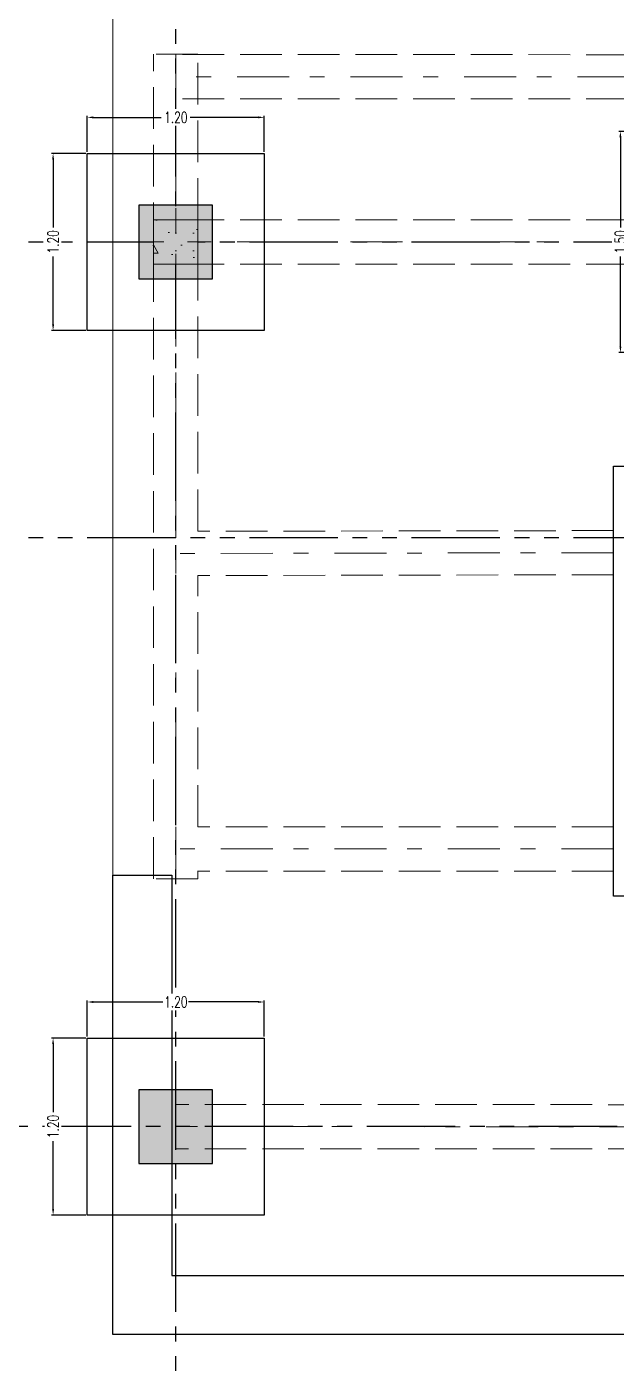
# Model space of a CAD drawing. Header units: metres. Extents: x -6.1 to 26.1, y -10.1 to 14.1.
# Drawn here: x -1.01 to 2.99, y -1.65 to 7.46 of the extents above; entities that cross this region are included whole.
import ezdxf

# ---------------------------------------------------------------- set-up
doc = ezdxf.new("R2010")
doc.units = ezdxf.units.M
doc.header["$MEASUREMENT"] = 0
for name, pattern in [('Xref_Arq. PB$0$Línea Oculta', [0.391222, 0.282222, -0.109]), ('Xref_Arq. PB$0$Punto & Raya', [0.670278, 0.352778, -0.176389, 0, -0.141111]), ('Xref_Arq. PB$0$Wipeout_Contour', [1, 0, -1]), ('Xref_Cimentación$0$Xr-Muroscontencion$0$HIDDEN', [0.375, 0.25, -0.125]), ('Xref_Ejes$0$ACAD_ISO05W100', [33, 24, -3, 0, -3, 0, -3])]:
    doc.linetypes.add(name, pattern=pattern)
for name, color, linetype in [('Xref_Arq. PB$0$Estructura - Forjados', 7, 'Continuous'), ('Xref_Arq. PB$0$Estructura - Vigas y Pilares', 7, 'Continuous'), ('Xref_Cimentación$0$00-ZA', 2, 'Continuous'), ('Xref_Cimentación$0$Cerramiento', 11, 'Continuous'), ('Xref_Cimentación$0$Xref_Pedestales$0$COLUM. PB', 140, 'Continuous'), ('Xref_Ejes$0$00-EJES', 1, 'Xref_Ejes$0$ACAD_ISO05W100')]:
    doc.layers.add(name, color=color, linetype=linetype)
for name, color, linetype, lineweight in [('Xref_Arq. PB$0$Estructura - Forjados_Pluma_Nº__1', 7, 'Continuous', 13), ('Xref_Arq. PB$0$Estructura - Vigas y Pilares_Pluma_Nº__20', 1, 'Continuous', 0), ('Xref_Arq. PB$0$Estructura - Vigas y Pilares_Pluma_Nº__28', 7, 'Continuous', 18)]:
    doc.layers.add(name, color=color, linetype=linetype, lineweight=lineweight)
for name, color, linetype, lineweight, true_color in [('Xref_Arq. PB$0$Estructura - Vigas y Pilares_Pluma_Nº__170', 7, 'Continuous', 13, 0x9f9f00), ('Xref_Arq. PB$0$Estructura - Vigas y Pilares_Pluma_Nº__69', 7, 'Continuous', 13, 0x6a6a6a), ('Xref_Arq. PB$0$Estructura - Vigas y Pilares_Pluma_Nº__90', 7, 'Continuous', 13, 0x6a6a6a)]:
    doc.layers.add(name, color=color, linetype=linetype, lineweight=lineweight, true_color=true_color)
doc.styles.add('Xref_Cimentación$0$Xr-Muroscontencion$0$Romans', font='romans.shx', dxfattribs={"width": 0.7})
doc.dimstyles.new('Xref_Cimentación$0$Xr-Muroscontencion$0$D20', dxfattribs={"dimtxt": 0.05, "dimasz": 0.04, "dimexe": 0.01, "dimexo": 0.01, "dimgap": 0.01, "dimtad": 0, "dimdec": 3, "dimzin": 1, "dimdsep": 46, "dimtxsty": 'Xref_Cimentación$0$Xr-Muroscontencion$0$Romans', "dimcen": 2.5, "dimclrd": 1, "dimclre": 8, "dimclrt": 7, "dimadec": 0, "dimazin": 0, "dimtfac": 1, "dimtdec": 3, "dimtmove": 1, "dimatfit": 1, "dimfxl": 1, "dimtfill": 1, "dimarcsym": 0})

# ---------------------------------------------------------------- blocks, each defined once
blk = doc.blocks.new('Xref_Ejes')
at = {"layer": 'Xref_Ejes$0$00-EJES', "ltscale": 0.025}
for p, q in [((0, -8.9568), (0, 12.9873)), ((-4.9997, 6), (24.997, 6)), ((-5, 3.9958), (24.9967, 3.9958)), ((24.9967, 0), (-5, 0))]:
    blk.add_line(p, q, dxfattribs=at)
blk = doc.blocks.new('Xref_Arq. PB$0$Forjado_2', base_point=(-11.0804, 18.5154))
at = {"layer": 'Xref_Arq. PB$0$Estructura - Forjados_Pluma_Nº__1', "linetype": 'Continuous', "flags": 128}
blk.add_lwpolyline([(-11.0804, 18.5154), (10.7361, 18.5154), (10.7514, 7.6041), (-11.0804, 7.6041)], close=True, dxfattribs=at)
blk = doc.blocks.new('Xref_Arq. PB$0$Pilar_1', base_point=(-10.6546, 15.0139))
at = {"color": 254, "linetype": 'Xref_Arq. PB$0$Wipeout_Contour', "lineweight": 0, "ltscale": 73.68612}
blk.add_wipeout([(-10.5046, 15.1639), (-10.8046, 15.1639), (-10.8046, 14.8639), (-10.5046, 14.8639)], dxfattribs=at).dxf.layer = 'Xref_Arq. PB$0$Estructura - Vigas y Pilares'
at = {"layer": 'Xref_Arq. PB$0$Estructura - Vigas y Pilares_Pluma_Nº__170', "linetype": 'Continuous'}
h = blk.add_hatch(dxfattribs=at)
h.set_pattern_fill('HORMIGÓN_ARMADO', color=256, style=0, pattern_type=2)
h.set_pattern_definition([(0, (0, 0), (0, 0.623538), [0.06, -0.3]), (0, (0.18, 0.3118), (0, 0.623538), [0.06, -0.3]), (60, (0, 0), (-0.54, 0.31177), [0.06, -0.3]), (60, (0.36, 0), (-0.54, 0.31177), [0.06, -0.3]), (120, (0.06, 0), (0.54, 0.31177), [0.06, -0.3]), (120, (0.42, 0), (0.54, 0.31177), [0.06, -0.3]), (0, (0, 0.06), (0, 0.12), [0, -0.12, 0, -0.18]), (45, (0.06, 0.06), (-0.0848528, 0.0848528), [0, -0.09, 0, -0.15])])
h.paths.add_polyline_path([(-10.5046, 15.1639), (-10.8046, 15.1639), (-10.8046, 14.8639), (-10.5046, 14.8639)])
at = {"layer": 'Xref_Arq. PB$0$Estructura - Vigas y Pilares_Pluma_Nº__20', "linetype": 'Continuous'}
for p, q in [((-10.6546, 15.0939), (-10.6546, 15.2439)), ((-10.7346, 15.0139), (-10.8846, 15.0139)), ((-10.5746, 15.0139), (-10.4246, 15.0139)), ((-10.6546, 14.9339), (-10.6546, 14.7839))]:
    blk.add_line(p, q, dxfattribs=at)
at = {"layer": 'Xref_Arq. PB$0$Estructura - Vigas y Pilares_Pluma_Nº__28', "linetype": 'Continuous'}
for p, q in [((-10.5046, 15.1639), (-10.8046, 15.1639)), ((-10.8046, 15.1639), (-10.8046, 14.8639)), ((-10.5046, 14.8639), (-10.5046, 15.1639)), ((-10.8046, 14.8639), (-10.5046, 14.8639))]:
    blk.add_line(p, q, dxfattribs=at)
blk = doc.blocks.new('Xref_Arq. PB$0$Viga_1', base_point=(-6.6546, 9.0119))
at = {"layer": 'Xref_Arq. PB$0$Estructura - Vigas y Pilares_Pluma_Nº__69', "linetype": 'Xref_Arq. PB$0$Punto & Raya'}
blk.add_line((-6.6546, 9.0119), (-10.6546, 9.0139), dxfattribs=at)
at = {"layer": 'Xref_Arq. PB$0$Estructura - Vigas y Pilares_Pluma_Nº__90', "linetype": 'Xref_Arq. PB$0$Línea Oculta'}
for p, q in [((-10.6545, 9.1639), (-10.6547, 8.8639)), ((-6.6545, 9.1619), (-10.6545, 9.1639)), ((-6.6545, 9.1619), (-6.6547, 8.8619)), ((-6.6547, 8.8619), (-10.6547, 8.8639))]:
    blk.add_line(p, q, dxfattribs=at)
blk = doc.blocks.new('Xref_Arq. PB$0$Viga_2', base_point=(-7.6847, 10.8973))
at = {"layer": 'Xref_Arq. PB$0$Estructura - Vigas y Pilares_Pluma_Nº__69', "linetype": 'Xref_Arq. PB$0$Punto & Raya'}
blk.add_line((-7.6847, 10.8973), (-10.6546, 10.8973), dxfattribs=at)
at = {"layer": 'Xref_Arq. PB$0$Estructura - Vigas y Pilares_Pluma_Nº__90', "linetype": 'Xref_Arq. PB$0$Línea Oculta'}
for p, q in [((-7.6847, 11.0473), (-10.5046, 11.0473)), ((-7.6847, 10.7473), (-10.5046, 10.7473))]:
    blk.add_line(p, q, dxfattribs=at)
blk = doc.blocks.new('Xref_Arq. PB$0$Viga_3', base_point=(-7.6847, 12.9062))
at = {"layer": 'Xref_Arq. PB$0$Estructura - Vigas y Pilares_Pluma_Nº__69', "linetype": 'Xref_Arq. PB$0$Punto & Raya'}
blk.add_line((-7.6847, 12.9062), (-10.6546, 12.9012), dxfattribs=at)
at = {"layer": 'Xref_Arq. PB$0$Estructura - Vigas y Pilares_Pluma_Nº__90', "linetype": 'Xref_Arq. PB$0$Línea Oculta'}
for p, q in [((-7.6849, 13.0562), (-10.5046, 13.0515)), ((-7.6844, 12.7562), (-10.5046, 12.7515))]:
    blk.add_line(p, q, dxfattribs=at)
blk = doc.blocks.new('Xref_Arq. PB$0$Viga_4', base_point=(-6.8046, 15.0134))
at = {"layer": 'Xref_Arq. PB$0$Estructura - Vigas y Pilares_Pluma_Nº__69', "linetype": 'Xref_Arq. PB$0$Punto & Raya'}
blk.add_line((-6.8046, 15.0134), (-10.6546, 15.0139), dxfattribs=at)
at = {"layer": 'Xref_Arq. PB$0$Estructura - Vigas y Pilares_Pluma_Nº__90', "linetype": 'Xref_Arq. PB$0$Línea Oculta'}
for p, q in [((-6.8046, 15.1634), (-10.5046, 15.1639)), ((-6.8046, 14.8634), (-10.5046, 14.8639))]:
    blk.add_line(p, q, dxfattribs=at)
blk = doc.blocks.new('Xref_Arq. PB$0$Viga_5', base_point=(-10.6546, 10.695))
at = {"layer": 'Xref_Arq. PB$0$Estructura - Vigas y Pilares_Pluma_Nº__69', "linetype": 'Xref_Arq. PB$0$Punto & Raya'}
blk.add_line((-10.6546, 10.695), (-10.6546, 16.2873), dxfattribs=at)
at = {"layer": 'Xref_Arq. PB$0$Estructura - Vigas y Pilares_Pluma_Nº__90', "linetype": 'Xref_Arq. PB$0$Línea Oculta'}
for p, q in [((-10.5046, 16.2873), (-10.8046, 16.2873)), ((-10.8046, 10.695), (-10.8046, 16.2873)), ((-10.5046, 15.1639), (-10.5046, 16.2873)), ((-10.5046, 13.0515), (-10.5046, 14.8639)), ((-10.5046, 11.0473), (-10.5046, 12.7515)), ((-10.5046, 10.695), (-10.8046, 10.695)), ((-10.5046, 10.695), (-10.5046, 10.7473))]:
    blk.add_line(p, q, dxfattribs=at)
blk = doc.blocks.new('Xref_Arq. PB$0$Viga_15', base_point=(-6.8046, 15.0134))
at = {"layer": 'Xref_Arq. PB$0$Estructura - Vigas y Pilares_Pluma_Nº__69', "linetype": 'Xref_Arq. PB$0$Punto & Raya'}
blk.add_line((-6.8046, 15.0134), (-10.6546, 15.0139), dxfattribs=at)
at = {"layer": 'Xref_Arq. PB$0$Estructura - Vigas y Pilares_Pluma_Nº__90', "linetype": 'Xref_Arq. PB$0$Línea Oculta'}
for p, q in [((-6.8046, 15.1634), (-10.5046, 15.1639)), ((-6.8046, 14.8634), (-10.5046, 14.8639))]:
    blk.add_line(p, q, dxfattribs=at)
blk = doc.blocks.new('Xref_Arq. PB$0$Viga_16', base_point=(-7.6847, 12.9062))
at = {"layer": 'Xref_Arq. PB$0$Estructura - Vigas y Pilares_Pluma_Nº__69', "linetype": 'Xref_Arq. PB$0$Punto & Raya'}
blk.add_line((-7.6847, 12.9062), (-10.6546, 12.9012), dxfattribs=at)
at = {"layer": 'Xref_Arq. PB$0$Estructura - Vigas y Pilares_Pluma_Nº__90', "linetype": 'Xref_Arq. PB$0$Línea Oculta'}
for p, q in [((-7.6849, 13.0562), (-10.5046, 13.0515)), ((-7.6844, 12.7562), (-10.5046, 12.7515))]:
    blk.add_line(p, q, dxfattribs=at)
blk = doc.blocks.new('Xref_Arq. PB$0$Viga_17', base_point=(-7.6847, 10.8973))
at = {"layer": 'Xref_Arq. PB$0$Estructura - Vigas y Pilares_Pluma_Nº__69', "linetype": 'Xref_Arq. PB$0$Punto & Raya'}
blk.add_line((-7.6847, 10.8973), (-10.6546, 10.8973), dxfattribs=at)
at = {"layer": 'Xref_Arq. PB$0$Estructura - Vigas y Pilares_Pluma_Nº__90', "linetype": 'Xref_Arq. PB$0$Línea Oculta'}
for p, q in [((-7.6847, 11.0473), (-10.5046, 11.0473)), ((-7.6847, 10.7473), (-10.5046, 10.7473))]:
    blk.add_line(p, q, dxfattribs=at)
blk = doc.blocks.new('Xref_Arq. PB$0$Viga_18', base_point=(-6.8046, 16.134))
at = {"layer": 'Xref_Arq. PB$0$Estructura - Vigas y Pilares_Pluma_Nº__69', "linetype": 'Xref_Arq. PB$0$Punto & Raya'}
blk.add_line((-6.8046, 16.134), (-10.6546, 16.1345), dxfattribs=at)
at = {"layer": 'Xref_Arq. PB$0$Estructura - Vigas y Pilares_Pluma_Nº__90', "linetype": 'Xref_Arq. PB$0$Línea Oculta'}
for p, q in [((-6.8046, 16.284), (-10.6546, 16.2845)), ((-10.6546, 16.2845), (-10.6546, 15.9845)), ((-6.8046, 16.284), (-6.8046, 15.984)), ((-6.8046, 15.984), (-10.6546, 15.9845))]:
    blk.add_line(p, q, dxfattribs=at)
blk = doc.blocks.new('Xref_Arq. PB')
for points in [[(2.9699, 4.4794), (4.1437, 4.4794), (4.1437, 1.5623), (2.9699, 1.5623), (2.9699, 4.4794)], [(-0.4258, 1.7043), (-0.0258, 1.7043), (-0.0258, -1.0098), (21.006, -1.0098), (21.0148, 3.5281), (21.3991, 3.5263), (21.406, -1.4098), (-0.4258, -1.4098), (-0.4258, 1.7043)]]:
    blk.add_lwpolyline(points)
at = {"layer": 'Xref_Arq. PB$0$Estructura - Forjados', "linetype": 'Continuous'}
blk.add_blockref('Xref_Arq. PB$0$Forjado_2', (-0.4258, 9.5015), dxfattribs=at)
at = {"layer": 'Xref_Arq. PB$0$Estructura - Vigas y Pilares', "color": 251, "lineweight": 13, "true_color": 0x6a6a6a}
for name, p in [('Xref_Arq. PB$0$Viga_18', (3.85, 7.12)), ('Xref_Arq. PB$0$Viga_3', (2.9699, 3.8923)), ('Xref_Arq. PB$0$Viga_16', (2.9699, 3.8923)), ('Xref_Arq. PB$0$Viga_2', (2.9699, 1.8833)), ('Xref_Arq. PB$0$Viga_17', (2.9699, 1.8833)), ('Xref_Arq. PB$0$Viga_1', (4, -0.0021))]:
    blk.add_blockref(name, p, dxfattribs=at)
at = {"layer": 'Xref_Arq. PB$0$Estructura - Vigas y Pilares'}
blk.add_blockref('Xref_Arq. PB$0$Pilar_1', (0, 6), dxfattribs=at)
at = {"layer": 'Xref_Arq. PB$0$Estructura - Vigas y Pilares', "color": 251, "lineweight": 13, "true_color": 0x6a6a6a}
for name, p in [('Xref_Arq. PB$0$Viga_5', (0, 1.6811)), ('Xref_Arq. PB$0$Viga_4', (3.85, 5.9995)), ('Xref_Arq. PB$0$Viga_15', (3.85, 5.9995))]:
    blk.add_blockref(name, p, dxfattribs=at)
blk = doc.blocks.new('*U325')
at = {"ltscale": 0.025, "true_color": 0x636466}
h = blk.add_hatch(color=251, dxfattribs=at)
h.dxf.hatch_style = 1
h.paths.add_polyline_path([(-0.275, -0.075), (0.225, -0.075), (0.225, 0.425), (-0.275, 0.425)])
at = {"color": 251, "linetype": 'ByBlock', "ltscale": 0.025, "true_color": 0x636466}
blk.add_lwpolyline([(-0.275, -0.075), (0.225, -0.075), (0.225, 0.425), (-0.275, 0.425)], close=True, dxfattribs=at)
blk = doc.blocks.new('Xref_Cimentación$0$Xref_Pedestales')
at = {"layer": 'Xref_Cimentación$0$Xref_Pedestales$0$COLUM. PB', "ltscale": 0.025}
for p in [(0.025, 5.825), (0.025, -0.175)]:
    blk.add_blockref('*U325', p, dxfattribs=at)
blk = doc.blocks.new('*D322')
at = {"layer": 'Xref_Cimentación$0$00-ZA', "color": 8, "linetype": 'Xref_Cimentación$0$Xr-Muroscontencion$0$HIDDEN', "lineweight": -2, "transparency": 16777216}
for p, q in [((3.24, 6.75), (3.0077, 6.75)), ((3.24, 5.25), (3.0077, 5.25)), ((3.4, 0.61), (3.4, 0.8548)), ((4.6, 0.61), (4.6, 0.8548))]:
    blk.add_line(p, q, dxfattribs=at)
at = {"layer": 'Xref_Cimentación$0$00-ZA', "color": 1, "lineweight": -2, "transparency": 16777216}
for p, q in [((3.0177, 6.71), (3.0177, 6.0863)), ((3.0177, 5.29), (3.0177, 5.9138)), ((3.44, 0.8448), (3.9137, 0.8448)), ((4.56, 0.8448), (4.0862, 0.8448))]:
    blk.add_line(p, q, dxfattribs=at)
at = {"layer": 'Xref_Cimentación$0$00-ZA', "color": 1, "transparency": 16777216}
for points in [[(3.0111, 6.71), (3.0244, 6.71), (3.0177, 6.75)], [(3.0111, 5.29), (3.0244, 5.29), (3.0177, 5.25)], [(3.44, 0.8514), (3.44, 0.8381), (3.4, 0.8448)], [(4.56, 0.8514), (4.56, 0.8381), (4.6, 0.8448)]]:
    blk.add_solid(points, dxfattribs=at)
at = {"layer": 'Xref_Cimentación$0$00-ZA', "color": 7, "transparency": 16777216, "insert": (3.0177, 6), "char_height": 0.075, "attachment_point": 5, "rotation": 90, "style": 'Xref_Cimentación$0$Xr-Muroscontencion$0$Romans', "bg_fill": 3, "box_fill_scale": 1.25, "bg_fill_color": 256, "bg_fill_true_color": 13158600, "bg_fill_transparency": 0}
blk.add_mtext('1.50', dxfattribs=at)
at = {"layer": 'Xref_Cimentación$0$00-ZA', "color": 7, "transparency": 16777216, "insert": (4, 0.8448), "char_height": 0.075, "attachment_point": 5, "style": 'Xref_Cimentación$0$Xr-Muroscontencion$0$Romans', "bg_fill": 3, "box_fill_scale": 1.1, "bg_fill_color": 256, "bg_fill_true_color": 13158600, "bg_fill_transparency": 0}
blk.add_mtext('1.20', dxfattribs=at)
blk = doc.blocks.new('*D323')
at = {"layer": 'Xref_Cimentación$0$00-ZA', "color": 8, "linetype": 'Xref_Cimentación$0$Xr-Muroscontencion$0$HIDDEN', "lineweight": -2, "transparency": 16777216}
for p, q in [((3.25, 6.76), (3.25, 7.0048)), ((4.75, 6.76), (4.75, 7.0048)), ((-0.61, 6.6), (-0.8423, 6.6)), ((-0.61, 5.4), (-0.8423, 5.4))]:
    blk.add_line(p, q, dxfattribs=at)
at = {"layer": 'Xref_Cimentación$0$00-ZA', "color": 1, "lineweight": -2, "transparency": 16777216}
for p, q in [((3.29, 6.9948), (3.9137, 6.9948)), ((4.71, 6.9948), (4.0862, 6.9948)), ((-0.8323, 6.56), (-0.8323, 6.0863)), ((-0.8323, 5.44), (-0.8323, 5.9138))]:
    blk.add_line(p, q, dxfattribs=at)
at = {"layer": 'Xref_Cimentación$0$00-ZA', "color": 1, "transparency": 16777216}
for points in [[(3.29, 7.0015), (3.29, 6.9881), (3.25, 6.9948)], [(4.71, 7.0015), (4.71, 6.9881), (4.75, 6.9948)], [(-0.8389, 6.56), (-0.8256, 6.56), (-0.8323, 6.6)], [(-0.8389, 5.44), (-0.8256, 5.44), (-0.8323, 5.4)]]:
    blk.add_solid(points, dxfattribs=at)
at = {"layer": 'Xref_Cimentación$0$00-ZA', "color": 7, "transparency": 16777216, "insert": (4, 6.9948), "char_height": 0.075, "attachment_point": 5, "style": 'Xref_Cimentación$0$Xr-Muroscontencion$0$Romans', "bg_fill": 3, "box_fill_scale": 1.25, "bg_fill_color": 256, "bg_fill_true_color": 13158600, "bg_fill_transparency": 0}
blk.add_mtext('1.50', dxfattribs=at)
at = {"layer": 'Xref_Cimentación$0$00-ZA', "color": 7, "transparency": 16777216, "insert": (-0.8323, 6), "char_height": 0.075, "attachment_point": 5, "rotation": 90, "style": 'Xref_Cimentación$0$Xr-Muroscontencion$0$Romans', "bg_fill": 3, "box_fill_scale": 1.1, "bg_fill_color": 256, "bg_fill_true_color": 13158600, "bg_fill_transparency": 0}
blk.add_mtext('1.20', dxfattribs=at)
blk = doc.blocks.new('*D324')
at = {"layer": 'Xref_Cimentación$0$00-ZA', "color": 8, "linetype": 'Xref_Cimentación$0$Xr-Muroscontencion$0$HIDDEN', "lineweight": -2, "transparency": 16777216}
for p, q in [((-0.6, 6.61), (-0.6, 6.8548)), ((0.6, 6.61), (0.6, 6.8548)), ((-0.61, 0.6), (-0.8423, 0.6)), ((-0.61, -0.6), (-0.8423, -0.6))]:
    blk.add_line(p, q, dxfattribs=at)
at = {"layer": 'Xref_Cimentación$0$00-ZA', "color": 1, "lineweight": -2, "transparency": 16777216}
for p, q in [((-0.56, 6.8448), (-0.0863, 6.8448)), ((0.56, 6.8448), (0.0862, 6.8448)), ((-0.8323, 0.56), (-0.8323, 0.0862)), ((-0.8323, -0.56), (-0.8323, -0.0863))]:
    blk.add_line(p, q, dxfattribs=at)
at = {"layer": 'Xref_Cimentación$0$00-ZA', "color": 1, "transparency": 16777216}
for points in [[(-0.56, 6.8515), (-0.56, 6.8381), (-0.6, 6.8448)], [(0.56, 6.8515), (0.56, 6.8381), (0.6, 6.8448)], [(-0.8389, 0.56), (-0.8256, 0.56), (-0.8323, 0.6)], [(-0.8389, -0.56), (-0.8256, -0.56), (-0.8323, -0.6)]]:
    blk.add_solid(points, dxfattribs=at)
at = {"layer": 'Xref_Cimentación$0$00-ZA', "color": 7, "transparency": 16777216, "insert": (0, 6.8448), "char_height": 0.075, "attachment_point": 5, "style": 'Xref_Cimentación$0$Xr-Muroscontencion$0$Romans', "bg_fill": 3, "box_fill_scale": 1.1, "bg_fill_color": 256, "bg_fill_true_color": 13158600, "bg_fill_transparency": 0}
blk.add_mtext('1.20', dxfattribs=at)
at = {"layer": 'Xref_Cimentación$0$00-ZA', "color": 7, "transparency": 16777216, "insert": (-0.8323, 0), "char_height": 0.075, "attachment_point": 5, "rotation": 90, "style": 'Xref_Cimentación$0$Xr-Muroscontencion$0$Romans', "bg_fill": 3, "box_fill_scale": 1.25, "bg_fill_color": 256, "bg_fill_true_color": 13158600, "bg_fill_transparency": 0}
blk.add_mtext('1.20', dxfattribs=at)
blk = doc.blocks.new('*D305')
at = {"layer": 'Xref_Cimentación$0$00-ZA', "color": 8, "linetype": 'Xref_Cimentación$0$Xr-Muroscontencion$0$HIDDEN', "lineweight": -2, "transparency": 16777216}
for p, q in [((-0.6, 0.61), (-0.6, 0.8548)), ((0.6, 0.61), (0.6, 0.8548))]:
    blk.add_line(p, q, dxfattribs=at)
at = {"layer": 'Xref_Cimentación$0$00-ZA', "color": 1, "lineweight": -2, "transparency": 16777216}
for p, q in [((-0.56, 0.8448), (-0.0863, 0.8448)), ((0.56, 0.8448), (0.0862, 0.8448))]:
    blk.add_line(p, q, dxfattribs=at)
at = {"layer": 'Xref_Cimentación$0$00-ZA', "color": 1, "transparency": 16777216}
for points in [[(-0.56, 0.8514), (-0.56, 0.8381), (-0.6, 0.8448)], [(0.56, 0.8514), (0.56, 0.8381), (0.6, 0.8448)]]:
    blk.add_solid(points, dxfattribs=at)
at = {"layer": 'Xref_Cimentación$0$00-ZA', "color": 7, "transparency": 16777216, "insert": (0, 0.8448), "char_height": 0.075, "attachment_point": 5, "style": 'Xref_Cimentación$0$Xr-Muroscontencion$0$Romans', "bg_fill": 3, "box_fill_scale": 1.25, "bg_fill_color": 256, "bg_fill_true_color": 13158600, "bg_fill_transparency": 0}
blk.add_mtext('1.20', dxfattribs=at)
blk = doc.blocks.new('*D333')
at = {"layer": 'Xref_Cimentación$0$00-ZA', "color": 8, "linetype": 'Xref_Cimentación$0$Xr-Muroscontencion$0$HIDDEN', "lineweight": -2, "transparency": 16777216}
for p, q in [((15.25, 9.7684), (15.25, 10.0132)), ((16.75, 9.7684), (16.75, 10.0132)), ((-0.61, 6.6), (-0.8423, 6.6)), ((-0.61, 5.4), (-0.8423, 5.4))]:
    blk.add_line(p, q, dxfattribs=at)
at = {"layer": 'Xref_Cimentación$0$00-ZA', "color": 1, "lineweight": -2, "transparency": 16777216}
for p, q in [((15.29, 10.0032), (15.9138, 10.0032)), ((16.71, 10.0032), (16.0862, 10.0032)), ((-0.8323, 6.56), (-0.8323, 6.0863)), ((-0.8323, 5.44), (-0.8323, 5.9138))]:
    blk.add_line(p, q, dxfattribs=at)
at = {"layer": 'Xref_Cimentación$0$00-ZA', "color": 1, "transparency": 16777216}
for points in [[(15.29, 10.0098), (15.29, 9.9965), (15.25, 10.0032)], [(16.71, 10.0098), (16.71, 9.9965), (16.75, 10.0032)], [(-0.8389, 6.56), (-0.8256, 6.56), (-0.8323, 6.6)], [(-0.8389, 5.44), (-0.8256, 5.44), (-0.8323, 5.4)]]:
    blk.add_solid(points, dxfattribs=at)
at = {"layer": 'Xref_Cimentación$0$00-ZA', "color": 7, "transparency": 16777216, "insert": (16, 10.0032), "char_height": 0.075, "attachment_point": 5, "style": 'Xref_Cimentación$0$Xr-Muroscontencion$0$Romans', "bg_fill": 3, "box_fill_scale": 1.1, "bg_fill_color": 256, "bg_fill_true_color": 13158600, "bg_fill_transparency": 0}
blk.add_mtext('1.50', dxfattribs=at)
at = {"layer": 'Xref_Cimentación$0$00-ZA', "color": 7, "transparency": 16777216, "insert": (-0.8323, 6), "char_height": 0.075, "attachment_point": 5, "rotation": 90, "style": 'Xref_Cimentación$0$Xr-Muroscontencion$0$Romans', "bg_fill": 3, "box_fill_scale": 1.25, "bg_fill_color": 256, "bg_fill_true_color": 13158600, "bg_fill_transparency": 0}
blk.add_mtext('1.20', dxfattribs=at)
blk = doc.blocks.new('*D334')
at = {"layer": 'Xref_Cimentación$0$00-ZA', "color": 8, "linetype": 'Xref_Cimentación$0$Xr-Muroscontencion$0$HIDDEN', "lineweight": -2, "transparency": 16777216}
for p, q in [((19.2367, 9.7584), (19.0044, 9.7584)), ((19.2367, 8.2584), (19.0044, 8.2584)), ((-0.6, 6.61), (-0.6, 6.8548)), ((0.6, 6.61), (0.6, 6.8548))]:
    blk.add_line(p, q, dxfattribs=at)
at = {"layer": 'Xref_Cimentación$0$00-ZA', "color": 1, "lineweight": -2, "transparency": 16777216}
for p, q in [((19.0144, 9.7184), (19.0144, 9.0946)), ((19.0144, 8.2984), (19.0144, 8.9221)), ((-0.56, 6.8448), (-0.0863, 6.8448)), ((0.56, 6.8448), (0.0862, 6.8448))]:
    blk.add_line(p, q, dxfattribs=at)
at = {"layer": 'Xref_Cimentación$0$00-ZA', "color": 1, "transparency": 16777216}
for points in [[(19.0078, 9.7184), (19.0211, 9.7184), (19.0144, 9.7584)], [(19.0078, 8.2984), (19.0211, 8.2984), (19.0144, 8.2584)], [(-0.56, 6.8515), (-0.56, 6.8381), (-0.6, 6.8448)], [(0.56, 6.8515), (0.56, 6.8381), (0.6, 6.8448)]]:
    blk.add_solid(points, dxfattribs=at)
at = {"layer": 'Xref_Cimentación$0$00-ZA', "color": 7, "transparency": 16777216, "insert": (19.0144, 9.0084), "char_height": 0.075, "attachment_point": 5, "rotation": 90, "style": 'Xref_Cimentación$0$Xr-Muroscontencion$0$Romans', "bg_fill": 3, "box_fill_scale": 1.1, "bg_fill_color": 256, "bg_fill_true_color": 13158600, "bg_fill_transparency": 0}
blk.add_mtext('1.50', dxfattribs=at)
at = {"layer": 'Xref_Cimentación$0$00-ZA', "color": 7, "transparency": 16777216, "insert": (0, 6.8448), "char_height": 0.075, "attachment_point": 5, "style": 'Xref_Cimentación$0$Xr-Muroscontencion$0$Romans', "bg_fill": 3, "box_fill_scale": 1.25, "bg_fill_color": 256, "bg_fill_true_color": 13158600, "bg_fill_transparency": 0}
blk.add_mtext('1.20', dxfattribs=at)
blk = doc.blocks.new('*D318')
at = {"layer": 'Xref_Cimentación$0$00-ZA', "color": 8, "linetype": 'Xref_Cimentación$0$Xr-Muroscontencion$0$HIDDEN', "lineweight": -2, "transparency": 16777216}
for p, q in [((19.2367, 9.7584), (19.0044, 9.7584)), ((19.2367, 8.2584), (19.0044, 8.2584)), ((3.24, 6.75), (3.0077, 6.75)), ((3.24, 5.25), (3.0077, 5.25))]:
    blk.add_line(p, q, dxfattribs=at)
at = {"layer": 'Xref_Cimentación$0$00-ZA', "color": 1, "lineweight": -2, "transparency": 16777216}
for p, q in [((19.0144, 9.7184), (19.0144, 9.0946)), ((19.0144, 8.2984), (19.0144, 8.9221)), ((3.0177, 6.71), (3.0177, 6.0863)), ((3.0177, 5.29), (3.0177, 5.9138))]:
    blk.add_line(p, q, dxfattribs=at)
at = {"layer": 'Xref_Cimentación$0$00-ZA', "color": 1, "transparency": 16777216}
for points in [[(19.0078, 9.7184), (19.0211, 9.7184), (19.0144, 9.7584)], [(19.0078, 8.2984), (19.0211, 8.2984), (19.0144, 8.2584)], [(3.0111, 6.71), (3.0244, 6.71), (3.0177, 6.75)], [(3.0111, 5.29), (3.0244, 5.29), (3.0177, 5.25)]]:
    blk.add_solid(points, dxfattribs=at)
at = {"layer": 'Xref_Cimentación$0$00-ZA', "color": 7, "transparency": 16777216, "char_height": 0.075, "attachment_point": 5, "rotation": 90, "style": 'Xref_Cimentación$0$Xr-Muroscontencion$0$Romans', "bg_fill": 3, "box_fill_scale": 1.25, "bg_fill_color": 256, "bg_fill_true_color": 13158600, "bg_fill_transparency": 0}
for insert in [(19.0144, 9.0084), (3.0177, 6)]:
    blk.add_mtext('1.50', dxfattribs=dict(at, insert=insert))
blk = doc.blocks.new('*D319')
at = {"layer": 'Xref_Cimentación$0$00-ZA', "color": 8, "linetype": 'Xref_Cimentación$0$Xr-Muroscontencion$0$HIDDEN', "lineweight": -2, "transparency": 16777216}
for p, q in [((19.2467, 9.7684), (19.2467, 10.0132)), ((20.7467, 9.7684), (20.7467, 10.0132)), ((-0.6, 0.61), (-0.6, 0.8548)), ((0.6, 0.61), (0.6, 0.8548))]:
    blk.add_line(p, q, dxfattribs=at)
at = {"layer": 'Xref_Cimentación$0$00-ZA', "color": 1, "lineweight": -2, "transparency": 16777216}
for p, q in [((19.2867, 10.0032), (19.9105, 10.0032)), ((20.7067, 10.0032), (20.083, 10.0032)), ((-0.56, 0.8448), (-0.0863, 0.8448)), ((0.56, 0.8448), (0.0862, 0.8448))]:
    blk.add_line(p, q, dxfattribs=at)
at = {"layer": 'Xref_Cimentación$0$00-ZA', "color": 1, "transparency": 16777216}
for points in [[(19.2867, 10.0098), (19.2867, 9.9965), (19.2467, 10.0032)], [(20.7067, 10.0098), (20.7067, 9.9965), (20.7467, 10.0032)], [(-0.56, 0.8514), (-0.56, 0.8381), (-0.6, 0.8448)], [(0.56, 0.8514), (0.56, 0.8381), (0.6, 0.8448)]]:
    blk.add_solid(points, dxfattribs=at)
at = {"layer": 'Xref_Cimentación$0$00-ZA', "color": 7, "transparency": 16777216, "char_height": 0.075, "attachment_point": 5, "style": 'Xref_Cimentación$0$Xr-Muroscontencion$0$Romans', "bg_fill": 3, "bg_fill_color": 256, "bg_fill_true_color": 13158600, "bg_fill_transparency": 0}
for s, insert, box_fill_scale in [('1.50', (19.9967, 10.0032), 1.25), ('1.20', (0, 0.8448), 1.1)]:
    blk.add_mtext(s, dxfattribs=dict(at, insert=insert, box_fill_scale=box_fill_scale))
blk = doc.blocks.new('Xref_Cimentación')
at = {"layer": 'Xref_Cimentación$0$00-ZA'}
blk.add_lwpolyline([(-0.6, 0.6), (0.6, 0.6), (0.6, -0.6), (-0.6, -0.6)], close=True, dxfattribs=at)
at = {"layer": 'Xref_Cimentación$0$Cerramiento'}
blk.add_blockref('Xref_Cimentación$0$Xref_Pedestales', (0, 0), dxfattribs=at)
at = {"layer": 'Xref_Cimentación$0$00-ZA'}
dim = blk.add_linear_dim(base=(3.0177, 5.25), p1=(3.25, 6.75), p2=(3.25, 5.25), angle=90, dimstyle='Xref_Cimentación$0$Xr-Muroscontencion$0$D20', override={"dimtxt": 0.075, "dimdec": 2}, dxfattribs=at)
dim.commit()
dim.dimension.update_dxf_attribs({"geometry": '*D322', "text_midpoint": (3.0177, 6)})
dim = blk.add_linear_dim(base=(4.75, 6.9948), p1=(3.25, 6.75), p2=(4.75, 6.75), dimstyle='Xref_Cimentación$0$Xr-Muroscontencion$0$D20', override={"dimtxt": 0.075, "dimdec": 2}, dxfattribs=at)
dim.commit()
dim.dimension.update_dxf_attribs({"geometry": '*D323', "text_midpoint": (4, 6.9948)})
dim = blk.add_linear_dim(base=(-0.8323, -0.6), p1=(-0.6, 0.6), p2=(-0.6, -0.6), angle=90, dimstyle='Xref_Cimentación$0$Xr-Muroscontencion$0$D20', override={"dimtxt": 0.075, "dimdec": 2}, dxfattribs=at)
dim.commit()
dim.dimension.update_dxf_attribs({"geometry": '*D324', "text_midpoint": (-0.8323, 0)})
blk.add_lwpolyline([(-0.6, 6.6), (0.6, 6.6), (0.6, 5.4), (-0.6, 5.4)], close=True, dxfattribs=at)
dim = blk.add_linear_dim(base=(0.6, 0.8448), p1=(-0.6, 0.6), p2=(0.6, 0.6), dimstyle='Xref_Cimentación$0$Xr-Muroscontencion$0$D20', override={"dimtxt": 0.075, "dimdec": 2}, dxfattribs=at)
dim.commit()
dim.dimension.update_dxf_attribs({"geometry": '*D305', "text_midpoint": (0, 0.8448)})
dim = blk.add_linear_dim(base=(-0.8323, 5.4), p1=(-0.6, 6.6), p2=(-0.6, 5.4), angle=90, dimstyle='Xref_Cimentación$0$Xr-Muroscontencion$0$D20', override={"dimtxt": 0.075, "dimdec": 2}, dxfattribs=at)
dim.commit()
dim.dimension.update_dxf_attribs({"geometry": '*D333', "text_midpoint": (-0.8323, 6)})
dim = blk.add_linear_dim(base=(0.6, 6.8448), p1=(-0.6, 6.6), p2=(0.6, 6.6), dimstyle='Xref_Cimentación$0$Xr-Muroscontencion$0$D20', override={"dimtxt": 0.075, "dimdec": 2}, dxfattribs=at)
dim.commit()
dim.dimension.update_dxf_attribs({"geometry": '*D334', "text_midpoint": (0, 6.8448)})
dim = blk.add_linear_dim(base=(19.0144, 8.2584), p1=(19.2467, 9.7584), p2=(19.2467, 8.2584), angle=90, dimstyle='Xref_Cimentación$0$Xr-Muroscontencion$0$D20', override={"dimtxt": 0.075, "dimdec": 2}, dxfattribs=at)
dim.commit()
dim.dimension.update_dxf_attribs({"geometry": '*D318', "text_midpoint": (19.0144, 9.0084)})
dim = blk.add_linear_dim(base=(20.7467, 10.0032), p1=(19.2467, 9.7584), p2=(20.7467, 9.7584), dimstyle='Xref_Cimentación$0$Xr-Muroscontencion$0$D20', override={"dimtxt": 0.075, "dimdec": 2}, dxfattribs=at)
dim.commit()
dim.dimension.update_dxf_attribs({"geometry": '*D319', "text_midpoint": (19.9967, 10.0032)})

msp = doc.modelspace()

# ---------------------------------------------------------------- block references
msp.add_blockref('Xref_Ejes', (0, 0))

# ---------------------------------------------------------------- next in the draw order: block references
msp.add_blockref('Xref_Arq. PB', (0, 0))

# ---------------------------------------------------------------- next in the draw order: block references
msp.add_blockref('Xref_Cimentación', (0, 0))

doc.saveas('drawing.dxf')
